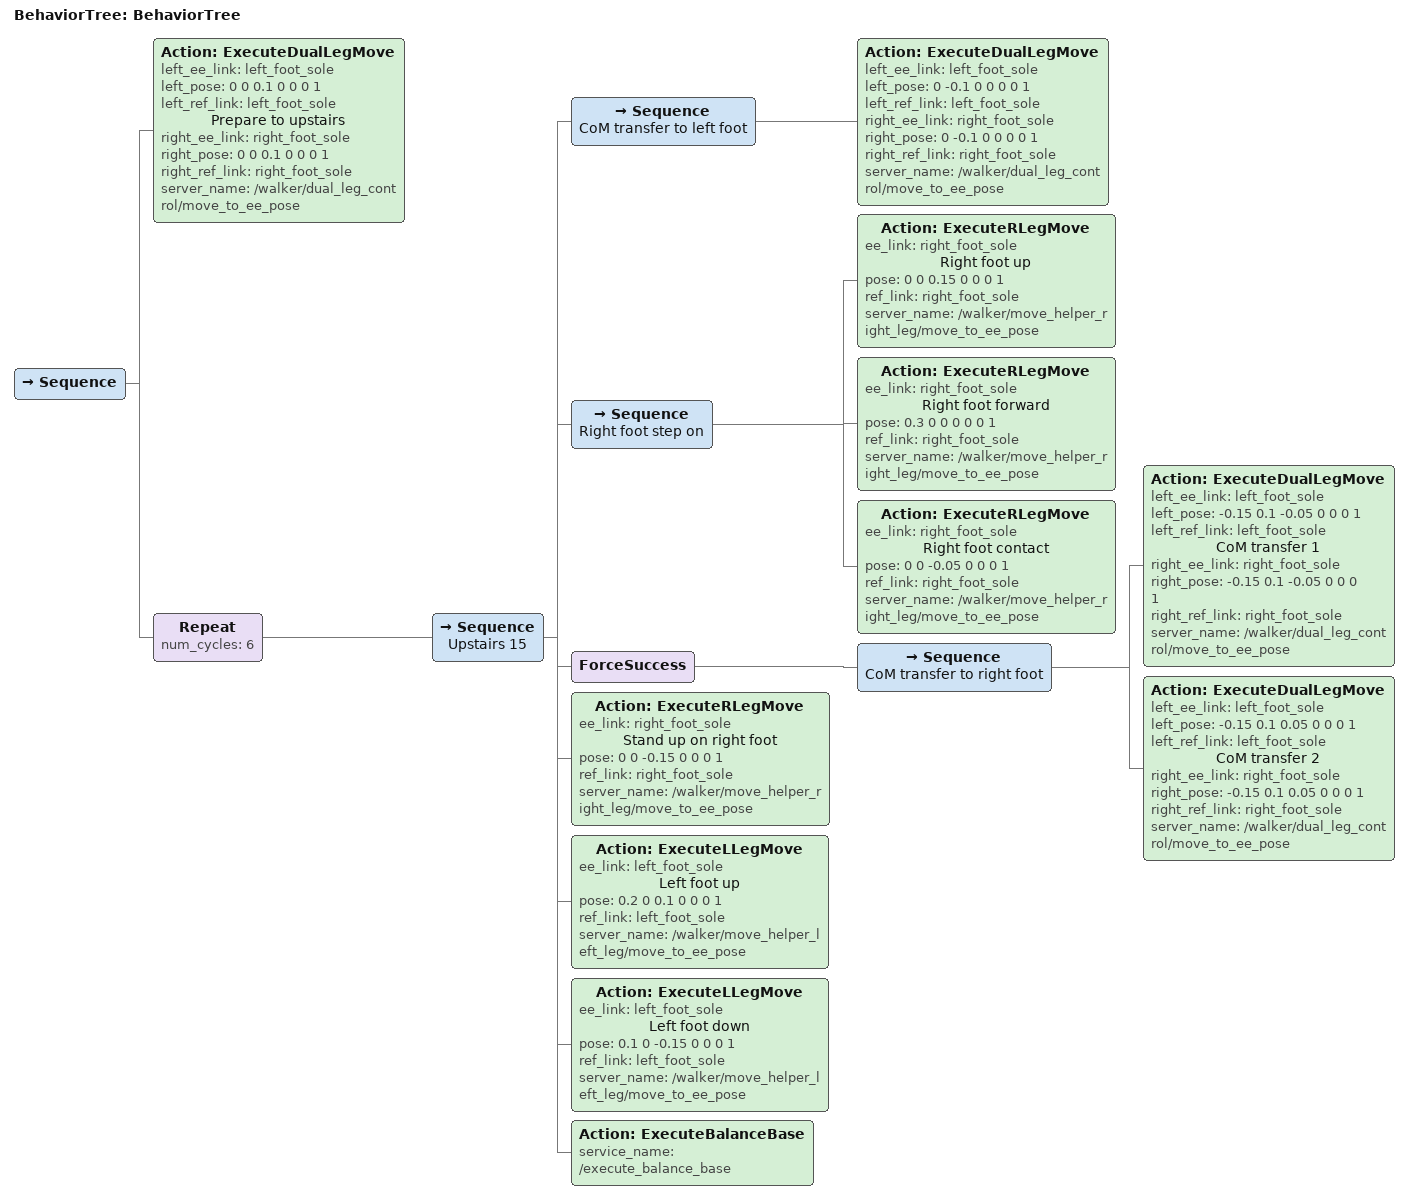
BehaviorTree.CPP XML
<?xml version="1.0"?>
<root main_tree_to_execute="BehaviorTree">
    <BehaviorTree ID="BehaviorTree">
        <Sequence>
            <Action ID="ExecuteDualLegMove" left_ee_link="left_foot_sole" left_pose="0 0 0.1 0 0 0 1" left_ref_link="left_foot_sole" name="Prepare to upstairs" right_ee_link="right_foot_sole" right_pose="0 0 0.1 0 0 0 1" right_ref_link="right_foot_sole" server_name="/walker/dual_leg_control/move_to_ee_pose"/>
            <Repeat num_cycles="6">
                <Sequence name="Upstairs 15">
                    <Sequence name="CoM transfer to left foot">
                        <Action ID="ExecuteDualLegMove" left_ee_link="left_foot_sole" left_pose="0 -0.1 0 0 0 0 1" left_ref_link="left_foot_sole" right_ee_link="right_foot_sole" right_pose="0 -0.1 0 0 0 0 1" right_ref_link="right_foot_sole" server_name="/walker/dual_leg_control/move_to_ee_pose"/>
                    </Sequence>
                    <Sequence name="Right foot step on">
                        <Action ID="ExecuteRLegMove" ee_link="right_foot_sole" name="Right foot up" pose="0 0 0.15 0 0 0 1" ref_link="right_foot_sole" server_name="/walker/move_helper_right_leg/move_to_ee_pose"/>
                        <Action ID="ExecuteRLegMove" ee_link="right_foot_sole" name="Right foot forward" pose="0.3 0 0 0 0 0 1" ref_link="right_foot_sole" server_name="/walker/move_helper_right_leg/move_to_ee_pose"/>
                        <Action ID="ExecuteRLegMove" ee_link="right_foot_sole" name="Right foot contact" pose="0 0 -0.05 0 0 0 1" ref_link="right_foot_sole" server_name="/walker/move_helper_right_leg/move_to_ee_pose"/>
                    </Sequence>
                    <ForceSuccess>
                        <Sequence name="CoM transfer to right foot">
                            <Action ID="ExecuteDualLegMove" left_ee_link="left_foot_sole" left_pose="-0.15 0.1 -0.05 0 0 0 1" left_ref_link="left_foot_sole" name="CoM transfer 1" right_ee_link="right_foot_sole" right_pose="-0.15 0.1 -0.05 0 0 0 1" right_ref_link="right_foot_sole" server_name="/walker/dual_leg_control/move_to_ee_pose"/>
                            <Action ID="ExecuteDualLegMove" left_ee_link="left_foot_sole" left_pose="-0.15 0.1 0.05 0 0 0 1" left_ref_link="left_foot_sole" name="CoM transfer 2" right_ee_link="right_foot_sole" right_pose="-0.15 0.1 0.05 0 0 0 1" right_ref_link="right_foot_sole" server_name="/walker/dual_leg_control/move_to_ee_pose"/>
                        </Sequence>
                    </ForceSuccess>
                    <Action ID="ExecuteRLegMove" ee_link="right_foot_sole" name="Stand up on right foot" pose="0 0 -0.15 0 0 0 1" ref_link="right_foot_sole" server_name="/walker/move_helper_right_leg/move_to_ee_pose"/>
                    <Action ID="ExecuteLLegMove" ee_link="left_foot_sole" name="Left foot up" pose="0.2 0 0.1 0 0 0 1" ref_link="left_foot_sole" server_name="/walker/move_helper_left_leg/move_to_ee_pose"/>
                    <Action ID="ExecuteLLegMove" ee_link="left_foot_sole" name="Left foot down" pose="0.1 0 -0.15 0 0 0 1" ref_link="left_foot_sole" server_name="/walker/move_helper_left_leg/move_to_ee_pose"/>
                    <Action ID="ExecuteBalanceBase" service_name="/execute_balance_base"/>
                </Sequence>
            </Repeat>
        </Sequence>
    </BehaviorTree>
</root>
